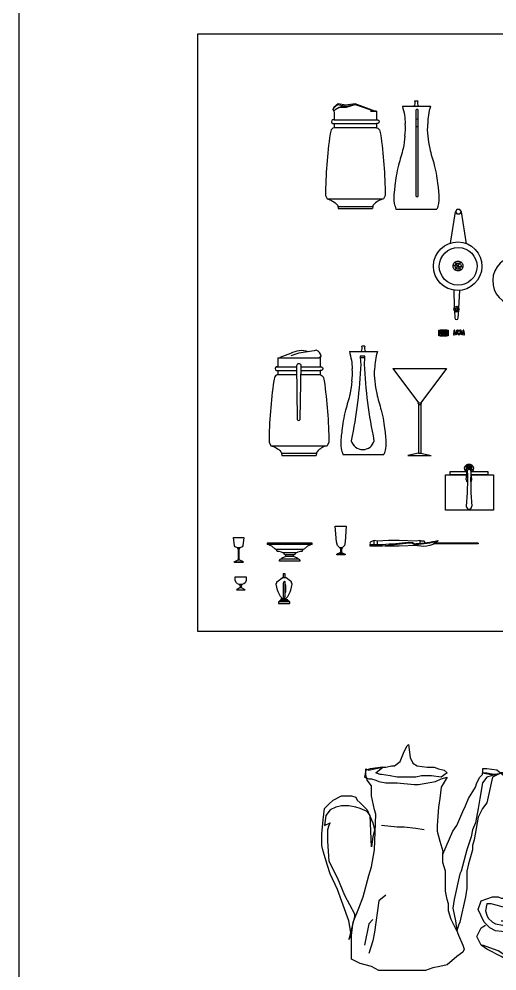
# Model space of a CAD drawing. Extents: x -42728 to 99010, y -18674 to 47645.
# Drawn here: x 73265 to 74331, y 33720 to 35846 of the extents above; entities that cross this region are included whole.
import ezdxf

# ---------------------------------------------------------------- set-up
doc = ezdxf.new("R2010")
doc.units = 0
doc.header["$LTSCALE"] = 100
doc.header["$MEASUREMENT"] = 0
doc.layers.get('0').update_dxf_attribs({"linetype": 'CONTINUOUS'})
doc.layers.add('PUB_TEXT', color=7, linetype='CONTINUOUS')
doc.layers.add('家具', color=223, linetype='CONTINUOUS')

# ---------------------------------------------------------------- blocks, each defined once
blk = doc.blocks.new('PCJ00005')
at = {"color": 0}
for p, q in [((44.2, -123.8), (65.8, -128)), ((61.1, -135), (48.8, -116.8)), ((48.9, -135), (61, -116.7))]:
    blk.add_line(p, q, dxfattribs=at)
blk.add_lwpolyline([(62.7, -4.8), (59.3, 0), (52.5, 0), (49.1, -4.8), (52.5, -9.1), (59.3, -9.1)], close=True, dxfattribs=at)
for points in [[(38.1, -74.6), (49.1, -4.8)], [(73.9, -76.4), (62.7, -4.8)], [(45.4, -179.4), (46.7, -218.2)], [(56.6, -220.8), (59.2, -179.6)], [(47.2, -225.8), (45.4, -222.2), (47, -217.6), (52.2, -215.8), (55.8, -219.2), (57.4, -222.2)], [(49, -221.2), (47, -217.6)], [(47.2, -225.8), (50.6, -228.4), (55.8, -226.6), (57.4, -222.2), (54.2, -219.4), (49, -221.2), (47.2, -225.8)], [(47.2, -225.8), (53.4, -225.8), (49, -221.2)], [(55.8, -226.6), (53.4, -225.8), (50.6, -228.4)], [(54.2, -219.4), (52.2, -215.8)], [(54.2, -219.4), (53.4, -225.8), (57.4, -222.2)]]:
    blk.add_lwpolyline(points, dxfattribs=at)
blk.add_lwpolyline([(47, -225.4), (47.6, -241.8, 0.974688), (55.4, -241.8), (56.4, -224.8)], format="xyb", dxfattribs=at)
for centre, major_axis in [((54.2, -126.4), (-53, 11.2)), ((55.3, -126.6), (-0.6, -42.1)), ((55, -125.9), (-2.1, -10.8)), ((55.1, -125.9), (-6.7, 1.3))]:
    blk.add_ellipse(centre, major_axis=major_axis, ratio=1, dxfattribs=at)
blk = doc.blocks.new('PCJ00003')
at = {"color": 0}
blk.add_line((52.8, 0, 0), (56.8, 0, 0), dxfattribs=at)
at = {"color": 0, "elevation": 0}
for points in [[(51, -179.2, 0.028425), (49.6, -218.8, 0.97403), (65, -218.6, 0.042657), (63, -178.8, 14.740625)], [(52.8, -178.7, 0.030505), (49.6, -218.8, -0.980507)], [(61.1, -178.4, -0.015114), (65, -218.6, 0.980507)]]:
    blk.add_lwpolyline(points, format="xyb", dxfattribs=at)
blk.add_lwpolyline([(51, -179.2), (57, -177.6), (63, -178.8)], dxfattribs=at)
at = {"color": 0}
for radius in [22.8, 8.51, 2.97]:
    blk.add_circle((55.6, -124.3, 0), radius, dxfattribs=at)
for centre, radius, start, end in [((54.8, -16.2, 0), 7.44, 207.5502, 332.4498), ((54.8, -35.7, 0), 6.43, 185.8723, 354.1277), ((54.8, -29.5, 0), 6.51, 197.9847, 342.0153), ((54.8, -51.7, 0), 11.7, 219.6578, 320.3422), ((55.6, -124.3, 0), 55.6, 277.7318, 265.2063), ((57.2, -206.2, 0), 7.45, 200.8016, 340.8353), ((57.1, -163.5, 0), 29.3, 258.3833, 281.0924)]:
    blk.add_arc(centre, radius, start, end, dxfattribs=at)
for points, knots in [([(52.8, 0, 0), (52.4, -2.1, 0), (51.1, -8.7, 0), (47.9, -16, 0), (48.3, -22.4, 0), (48.5, -28, 0), (48.9, -34.5, 0), (47.3, -42.5, 0), (47, -53.8, 0), (45.2, -63.1, 0), (43.9, -70, 0)], [0, 0, 0, 0, 6.551336, 20.133677, 22.935462, 25.737248, 36.937248, 42.396185, 50.019833, 70.814474, 70.814474, 70.814474, 70.814474]), ([(56.8, 0, 0), (57.2, -2.1, 0), (58.5, -8.7, 0), (61.7, -16, 0), (61.3, -22.4, 0), (61.1, -28, 0), (60.7, -34.5, 0), (62.3, -42.5, 0), (62.6, -53.7, 0), (64.4, -62.9, 0), (65.7, -69.6, 0)], [0, 0, 0, 0, 6.551336, 20.133677, 22.935462, 25.737248, 36.937248, 42.396185, 50.019833, 70.475572, 70.475572, 70.475572, 70.475572])]:
    blk.add_open_spline(points, degree=3, knots=knots, dxfattribs=at)
blk = doc.blocks.new('LCJ00016')
at = {"color": 0}
for p, q in [((4.5, 5), (6.8, 6.7)), ((6.5, 5.1), (4.7, 4.4)), ((9.6, 10.6), (15.6, 10.6)), ((15.2, 8.4), (10, 8.4)), ((20.7, 5), (18.4, 6.7)), ((18.7, 5.1), (20.5, 4.4))]:
    blk.add_line(p, q, dxfattribs=at)
for points in [[(25.2, 0.6), (25.2, 3.8), (23.6, 11.2), (22, 11.2), (20.4, 3.8), (19, 3.8), (17.4, 11.2), (15.8, 11.2), (14.2, 3.6), (12.6, 3.4), (11, 3.6), (9.4, 11.2), (7.8, 11.2), (6.2, 3.8), (4.8, 3.8), (3.2, 11.2), (1.6, 11.2), (0, 3.8), (0, 0.6)], [(23.6, 0), (25.2, 0.6), (23.6, 8), (22, 8), (20.4, 0.6), (19, 0.6), (17.4, 8), (15.8, 8), (14.2, 0.4), (12.6, 0.2), (11, 0.4), (9.4, 8), (7.8, 8), (6.2, 0.6), (4.8, 0.6), (3.2, 8), (1.6, 8), (0, 0.6), (1.6, 0)], [(1.6, 8), (1.6, 11.2)], [(3.2, 8), (3.2, 11.2)], [(4.8, 0.6), (4.8, 3.8)], [(6.2, 0.6), (6.2, 3.8)], [(7.8, 8), (7.8, 11.2)], [(9.4, 8), (9.4, 11.2)], [(11, 0.4), (11, 3.6)], [(14.2, 0.4), (14.2, 3.6)], [(15.8, 8), (15.8, 11.2)], [(17.4, 8), (17.4, 11.2)], [(19, 0.6), (19, 3.8)], [(20.4, 0.6), (20.4, 3.8)], [(22, 8), (22, 11.2)], [(23.6, 8), (23.6, 11.2)]]:
    blk.add_lwpolyline(points, dxfattribs=at)
blk = doc.blocks.new('ECJ00019')
at = {"color": 0}
for p, q in [((10, 8), (10, 16.7)), ((16.4, 15.1), (16.4, 8)), ((100.5, 9.5), (100.5, 7.3)), ((111.6, 16.7), (111.6, 10.4)), ((241.8, 11.1), (241.8, 9.5))]:
    blk.add_line(p, q, dxfattribs=at)
blk.add_lwpolyline([(0.5, 8), (4.6, 8), (17.8, 8), (28.6, 8.1, 0.016727), (87.2, 12.8), (95.3, 12.2), (100.5, 9.5), (103.2, 10, 0.053845), (152.1, 16.9), (152.1, 15.5, -0.283002), (100.5, 7.3, -0.041604), (95.3, 10), (87.2, 10.5), (28.6, 4.3), (17.8, 3.9), (4.6, 3.9), (0.5, 4.4)], format="xyb", close=True, dxfattribs=at)
for points in [[(123.4, 11.9), (121.2, 15.1), (114.8, 15.1), (111.6, 16.7), (105.2, 15.1), (65.6, 16.7), (41.8, 16.7), (16.4, 15.1), (10, 16.7, 0.052487), (2, 13.5)], [(100.5, 7.3), (103.2, 8.6, 0.053845), (152.1, 15.5, -0.06382), (152.1, 15.5, -1.193985)]]:
    blk.add_lwpolyline(points, format="xyb", dxfattribs=at)
for points in [[(111.6, 3.9), (105.2, 5.5), (65.6, 3.9), (41.8, 3.9), (33.8, 4.4)], [(124.3, 11.6), (123.4, 11.9)], [(241.8, 9.5), (143.4, 9.5)], [(241.8, 11.1), (146.1, 11.1)]]:
    blk.add_lwpolyline(points, dxfattribs=at)
blk.add_arc((4.4, 10.3), 4, 126.8699, 216.2991, dxfattribs=at)
blk = doc.blocks.new('ECJ00005')
at = {"color": 0}
for p, q in [((42.3, 90.8), (45.6, 90.8)), ((45.6, 90.8), (48.4, 88.4)), ((59.1, 100.2), (46.1, 100.2)), ((47.8, 96), (53.8, 97.6)), ((53.8, 97.6), (49.4, 98.6)), ((51.2, 92.6), (50.3, 90.3)), ((51.2, 92.6), (53.8, 97.6)), ((53.8, 97.6), (54.6, 97.8)), ((56.2, 91.8), (53.8, 97.6)), ((53.8, 97.6), (58, 94.6)), ((56.2, 91.8), (55.3, 89.6)), ((56.6, 90.8), (62.6, 90.8))]:
    blk.add_line(p, q, dxfattribs=at)
for points in [[(46.9, 78.8), (10.2, 78.8), (10.2, 86.6), (47.7, 86.6)], [(47.8, 96), (45.6, 90.8), (48.5, 87.7)], [(45.8, 67.8), (47.8, 88.4)], [(47.8, 96), (49.4, 98.6), (54.6, 97.8), (58, 94.6), (56.2, 91.8), (51.2, 92.6), (47.8, 96)], [(58, 94.6), (56.4, 90.4), (56.1, 88.5)], [(58.8, 67.8), (56.5, 90.7)], [(56.9, 86.6), (94.4, 86.6), (94.4, 78.8), (57.7, 78.8)], [(57.7, 78.6), (106.6, 78.6), (106.6, 0), (0, 0), (0, 78.6), (46.9, 78.6)]]:
    blk.add_lwpolyline(points, dxfattribs=at)
for points in [[(48.4, 88.4, -0.030923), (45.8, 8.8, -21.153296)], [(56.2, 88.4, 0.030923), (58.8, 8.8, 21.153296)]]:
    blk.add_lwpolyline(points, format="xyb", dxfattribs=at)
for centre, radius, start, end in [((52.3, 86.5), 4.31, 26.3589, 153.6411), ((52.3, 68.3), 6.48, 184.2921, 235.9952), ((52.3, 68.3), 6.48, 304.0048, 355.7079), ((52.3, 9), 6.47, 182.0194, 357.9806)]:
    blk.add_arc(centre, radius, start, end, dxfattribs=at)
for centre, major_axis, ratio, start_param, end_param in [((52.3, 93.4), (-10.8, 0), 0.796296, 2.229645, 7.195133), ((52.3, 93.3), (0, -8.68), 0.737046, 0.796979, 4.900312), ((52.3, 93.3), (0, -8.68), 0.737046, 5.107917, 5.486207)]:
    blk.add_ellipse(centre, major_axis=major_axis, ratio=ratio, start_param=start_param, end_param=end_param, dxfattribs=at)
blk = doc.blocks.new('LCJ00015')
at = {"color": 0}
blk.add_lwpolyline([(0, 12.8), (0, 0), (1.6, 1.6), (3.2, 0), (19, 0), (20.6, 1.6), (22.2, 0), (22.2, 12.8), (20.6, 11.2), (19, 12.8), (3.2, 12.8), (1.6, 11.2)], close=True, dxfattribs=at)
for points in [[(1.6, 11.2), (1.6, 7.2), (22.2, 7.2)], [(22.2, 5.6), (1.6, 5.6), (1.6, 1.6)], [(3.2, 7.2), (4, 8), (4.8, 11.2), (3.2, 12.8)], [(3.2, 5.6), (4, 4.8), (4.8, 1.6), (3.2, 0)], [(4, 8), (19.8, 8)], [(4, 4.8), (19.8, 4.8)], [(4.8, 11.2), (17.4, 11.2)], [(4.8, 1.6), (17.4, 1.6)], [(22.2, 7.2), (19.8, 8), (17.4, 11.2), (19, 12.8)], [(22.2, 5.6), (19.8, 4.8), (17.4, 1.6), (19, 0)], [(20.6, 11.2), (20.6, 7.7)], [(20.6, 5.1), (20.6, 1.6)]]:
    blk.add_lwpolyline(points, dxfattribs=at)
blk = doc.blocks.new('LCJ00014')
at = {"color": 0}
for p, q in [((21.9, 217.4), (113.3, 217.4)), ((116.3, 217.4), (118.7, 221.6)), ((18.7, 197.8), (63.9, 197.8)), ((73.6, 197.8), (119.5, 197.8)), ((21.7, 189.4), (64, 189.4)), ((21.7, 180.2), (64.1, 180.2)), ((73.4, 180.2), (116.5, 180.2)), ((73.5, 189.4), (116.5, 189.4)), ((6.1, 21.4), (132.1, 21.4)), ((30.3, 4.6), (107.9, 4.6)), ((30.5, 0), (107.7, 0))]:
    blk.add_line(p, q, dxfattribs=at)
for points in [[(90.5, 231.4, 0.212128), (49.9, 227.2), (26.7, 218.2)], [(113.3, 217.4), (118.7, 221.6, 0.272308), (107.7, 234.6, -0.00864), (69.1, 227.8), (51.1, 222.4)], [(21.9, 217.4), (21.7, 197.8), (18.7, 197.8, 0.714286), (18.7, 189.4), (21.7, 189.4), (21.7, 180.2, 0.261332), (14.3, 173, 0.03627), (12.9, 166.6, 0.03294), (2.3, 29.2), (6.1, 21.4, -0.164416), (28.7, 8, -0.135744), (30.3, 4.6), (30.5, 0)], [(116.3, 217.4), (116.5, 197.8), (119.5, 197.8, -0.714286), (119.5, 189.4), (116.5, 189.4), (116.5, 180.2, -0.261332), (123.9, 173, -0.03627), (125.3, 166.6, -0.03294), (135.9, 29.2), (132.1, 21.4, 0.164416), (109.5, 8, 0.135744), (107.9, 4.6), (107.7, 0)]]:
    blk.add_lwpolyline(points, format="xyb", dxfattribs=at)
blk.add_lwpolyline([(73.7, 201, 0.892224), (63.9, 199.6), (65.3, 82.2, 1.18046), (72.1, 81.8)], format="xyb", close=True, dxfattribs=at)
blk = doc.blocks.new('LCJ00013')
at = {"color": 0}
for p, q in [((53.7, 241.6), (47.1, 241.6)), ((19.1, 230), (81.5, 230)), ((43.3, 216), (53.7, 216)), ((4.5, 0), (96.1, 0))]:
    blk.add_line(p, q, dxfattribs=at)
for points in [[(53.9, 219.6), (43.1, 219.6, 0.009318), (44.5, 201.6, -0.0386), (23.1, 30.4, 0.76111), (74.7, 30.4, -0.040138), (52.7, 201.6, 0.022268), (53.9, 219.6, -2.666575)], [(24.5, 163.2, 0.075313), (25.2, 190.9, 0.075313)]]:
    blk.add_lwpolyline(points, format="xyb", dxfattribs=at)
for centre, radius, start, end in [((35.9, 237.3), 12, 322.3485, 21.0891), ((63.4, 237.1), 10.7, 154.9704, 221.3633), ((167, 179.4), 92.4, 172.8702, 190.0981)]:
    blk.add_arc(centre, radius, start, end, dxfattribs=at)
for points, knots in [([(19.1, 230), (20.7, 223.4), (24, 210.5), (25, 197.3), (25.2, 190.9)], [0, 0, 0, 0, 20.478281, 39.688618, 39.688618, 39.688618, 39.688618]), ([(81.5, 230), (79.8, 223.4), (76.6, 210.5), (75.6, 197.3), (75.4, 190.9)], [0, 0, 0, 0, 20.478281, 39.688618, 39.688618, 39.688618, 39.688618]), ([(24.5, 163.2), (23.7, 153.9), (20.7, 132), (11.1, 103.2), (5.1, 75.6), (2.5, 55.4), (0.2, 35), (-1, 16.7), (3.1, 4.3), (4.5, 0)], [67.363069, 67.363069, 67.363069, 67.363069, 95.251418, 133.578953, 158.135826, 179.943164, 194.431781, 220.132559, 233.525467, 233.525467, 233.525467, 233.525467]), ([(76.1, 163.2), (76.8, 153.9), (79.8, 132), (89.4, 103.2), (95.5, 75.6), (98, 55.4), (100.4, 35), (101.5, 16.7), (97.5, 4.3), (96.1, 0)], [67.363069, 67.363069, 67.363069, 67.363069, 95.251418, 133.578953, 158.135826, 179.943164, 194.431781, 220.132559, 233.525467, 233.525467, 233.525467, 233.525467])]:
    blk.add_open_spline(points, degree=3, knots=knots, dxfattribs=at)
blk = doc.blocks.new('ECJ00002')
at = {"color": 0}
for p, q in [((0, 194.2), (120, 194.2)), ((57.2, 117), (62.8, 117)), ((57.6, 113.4), (62.4, 113.4)), ((34, 0), (86, 0)), ((57.6, 5), (62.4, 5))]:
    blk.add_line(p, q, dxfattribs=at)
for points in [[(0, 194.2), (57.2, 117), (56.6, 117), (56.2, 116.6, 0.105677), (57.4, 114.6), (57.6, 113.4), (57.6, 5), (34, 0)], [(120, 194.2), (62.8, 117), (63.4, 117), (63.8, 116.6, -0.105677), (62.6, 114.6), (62.4, 113.4), (62.4, 5), (86, 0)]]:
    blk.add_lwpolyline(points, format="xyb", dxfattribs=at)
blk = doc.blocks.new('RCJ00014')
at = {"color": 0}
for p, q in [((21.3, 217.2), (19.5, 220.8)), ((21.7, 197.8), (116.5, 197.8)), ((21.7, 189.4), (116.5, 189.4)), ((116.5, 180.2), (21.7, 180.2)), ((6.1, 21.4), (132.1, 21.4)), ((30.3, 4.6), (107.9, 4.6)), ((30.5, 0), (107.7, 0))]:
    blk.add_line(p, q, dxfattribs=at)
for points in [[(21.7, 214.6), (21.7, 197.8), (18.7, 197.8, 0.714286), (18.7, 189.4), (21.7, 189.4), (21.7, 180.2, 0.261332), (14.3, 173, 0.03627), (12.9, 166.6, 0.03294), (2.3, 29.2), (6.1, 21.4, -0.164416), (28.7, 8, -0.135744), (30.3, 4.6), (30.5, 0)], [(116.3, 217.4), (116.5, 197.8), (119.5, 197.8, -0.714286), (119.5, 189.4), (116.5, 189.4), (116.5, 180.2, -0.261332), (123.9, 173, -0.03627), (125.3, 166.6, -0.03294), (135.9, 29.2), (132.1, 21.4, 0.164416), (109.5, 8, 0.135744), (107.9, 4.6), (107.7, 0)]]:
    blk.add_lwpolyline(points, format="xyb", dxfattribs=at)
for points in [[(47.7, 230.6), (30.5, 233.8), (21.1, 225.6), (19.5, 220.8), (21.1, 225.6), (29.5, 232), (48.7, 228.5)], [(43.9, 229.4), (32.9, 225.8), (24.1, 220.6), (21.3, 217.2)], [(21.3, 217.2), (21.7, 214.6)], [(32.9, 225.8), (69.1, 232), (112.7, 217.4)], [(32.9, 225.8), (49.1, 226.4), (69.1, 232)], [(112.7, 217.4), (69.1, 233.8), (47.7, 230.6)], [(116.3, 217.4), (102.9, 217.2), (116.3, 216.6)]]:
    blk.add_lwpolyline(points, dxfattribs=at)
blk = doc.blocks.new('RCJ00013')
at = {"color": 0}
for p, q in [((53.7, 241.6), (47.1, 241.6)), ((19.1, 230), (81.5, 230)), ((4.5, 0), (96.1, 0))]:
    blk.add_line(p, q, dxfattribs=at)
blk.add_lwpolyline([(54.5, 221.4, 0.446489), (49.1, 221.4), (49.1, 29.4, 0.574321), (54.5, 29.4)], format="xyb", close=True, dxfattribs=at)
blk.add_lwpolyline([(24.5, 163.2, 0.075313), (25.2, 190.9, 0.075313)], format="xyb", dxfattribs=at)
for centre, radius, start, end in [((35.9, 237.3), 12, 322.3485, 21.0891), ((63.4, 237.1), 10.7, 154.9704, 221.3633), ((51.8, 194.7), 6.34, 64.8149, 115.1851), ((51.8, 164.8), 19, 81.823, 98.177), ((167, 179.4), 92.4, 172.8702, 190.0981)]:
    blk.add_arc(centre, radius, start, end, dxfattribs=at)
for points, knots in [([(19.1, 230), (20.7, 223.4), (24, 210.5), (25, 197.3), (25.2, 190.9)], [0, 0, 0, 0, 20.478281, 39.688618, 39.688618, 39.688618, 39.688618]), ([(81.5, 230), (79.8, 223.4), (76.6, 210.5), (75.6, 197.3), (75.4, 190.9)], [0, 0, 0, 0, 20.478281, 39.688618, 39.688618, 39.688618, 39.688618]), ([(24.5, 163.2), (23.7, 153.9), (20.7, 132), (11.1, 103.2), (5.1, 75.6), (2.5, 55.4), (0.2, 35), (-1, 16.7), (3.1, 4.3), (4.5, 0)], [67.363069, 67.363069, 67.363069, 67.363069, 95.251418, 133.578953, 158.135826, 179.943164, 194.431781, 220.132559, 233.525467, 233.525467, 233.525467, 233.525467]), ([(76.1, 163.2), (76.8, 153.9), (79.8, 132), (89.4, 103.2), (95.5, 75.6), (98, 55.4), (100.4, 35), (101.5, 16.7), (97.5, 4.3), (96.1, 0)], [67.363069, 67.363069, 67.363069, 67.363069, 95.251418, 133.578953, 158.135826, 179.943164, 194.431781, 220.132559, 233.525467, 233.525467, 233.525467, 233.525467])]:
    blk.add_open_spline(points, degree=3, knots=knots, dxfattribs=at)
blk = doc.blocks.new('A$C4C541318')
at = {"layer": 'PUB_TEXT', "color": 3}
blk.add_lwpolyline([(0, 3232), (2051, 3232), (2051, 1897.1), (0, 1897.1)], close=True, dxfattribs=at)
for name, p in [('RCJ00014', (282.7, 2841.7)), ('RCJ00013', (437.9, 2840.1)), ('PCJ00005', (526.1, 2839.1)), ('PCJ00003', (658.4, 2804.2)), ('LCJ00015', (537.7, 2557.3)), ('LCJ00016', (570.6, 2559)), ('LCJ00013', (319.5, 2292.6)), ('LCJ00014', (156.9, 2290.4)), ('ECJ00002', (435.3, 2290.4)), ('ECJ00005', (553.3, 2168)), ('ECJ00019', (384.1, 2083.5))]:
    blk.add_blockref(name, p, dxfattribs=at)
blk = doc.blocks.new('A$C0F706F19')
at = {"layer": '家具', "color": 3}
for p, q in [((499.4, 1333.7), (526.6, 1397.2)), ((526.6, 1397.2), (544.8, 1433.4)), ((544.8, 1433.4), (553.9, 1442.5)), ((553.9, 1442.5), (563, 1360.9)), ((563, 1360.9), (581.1, 1324.6)), ((281.5, 1279.2), (272.4, 1233.9)), ((308.7, 1288.3), (281.5, 1279.2)), ((281.5, 1288.3), (299.6, 1279.2)), ((281.5, 1279.2), (281.5, 1288.3)), ((281.5, 1252), (281.5, 1279.2)), ((299.6, 1279.2), (336, 1288.3)), ((390.4, 1297.4), (308.7, 1288.3)), ((336, 1288.3), (390.4, 1297.4)), ((345, 1261.1), (390.4, 1297.4)), ((390.4, 1297.4), (408.6, 1297.4)), ((408.6, 1297.4), (444.9, 1306.4)), ((444.9, 1306.4), (463.1, 1306.4)), ((463.1, 1306.4), (499.4, 1333.7)), ((581.1, 1324.6), (608.3, 1306.4)), ((608.3, 1306.4), (671.9, 1297.4)), ((671.9, 1297.4), (717.3, 1297.4)), ((717.3, 1297.4), (744.5, 1288.3)), ((744.5, 1288.3), (780.9, 1279.2)), ((780.9, 1279.2), (799, 1261.1)), ((1026, 1288.3), (1026, 1261.1)), ((1026, 1288.3), (1026, 1288.3)), ((1053.3, 1288.3), (1026, 1288.3)), ((1116.8, 1279.2), (1053.3, 1288.3)), ((1162.2, 1242.9), (1116.8, 1279.2)), ((272.4, 1233.9), (299.6, 1224.8)), ((290.6, 1215.7), (281.5, 1252)), ((317.8, 1179.4), (290.6, 1215.7)), ((299.6, 1224.8), (317.8, 1224.8)), ((317.8, 1224.8), (345, 1215.7)), ((372.3, 1252), (345, 1261.1)), ((345, 1215.7), (363.2, 1206.6)), ((381.4, 1252), (372.3, 1252)), ((435.8, 1242.9), (381.4, 1252)), ((481.2, 1233.9), (435.8, 1242.9)), ((599.3, 1233.9), (481.2, 1233.9)), ((635.6, 1242.9), (599.3, 1233.9)), ((699.1, 1242.9), (635.6, 1242.9)), ((762.7, 1233.9), (699.1, 1242.9)), ((726.4, 1206.6), (762.7, 1224.8)), ((799, 1261.1), (762.7, 1233.9)), ((799, 1233.9), (762.7, 1170.3)), ((762.7, 1224.8), (799, 1233.9)), ((989.7, 1197.6), (1007.9, 1233.9)), ((1007.9, 1233.9), (1026, 1252)), ((1026, 1261.1), (1053.3, 1261.1)), ((1026, 1252), (1026, 1261.1)), ((1026, 1261.1), (1080.5, 1252)), ((1053.3, 1233.9), (1026, 1197.6)), ((1053.3, 1261.1), (1107.7, 1252)), ((1107.7, 1252), (1053.3, 1233.9)), ((1089.6, 1233.9), (1053.3, 1070.6)), ((1080.5, 1252), (1171.3, 1261.1)), ((1144.1, 1261.1), (1089.6, 1233.9)), ((1171.3, 1261.1), (1144.1, 1261.1)), ((317.8, 1115.9), (317.8, 1179.4)), ((363.2, 1206.6), (408.6, 1197.6)), ((408.6, 1197.6), (463.1, 1197.6)), ((463.1, 1197.6), (481.2, 1197.6)), ((481.2, 1197.6), (590.2, 1188.5)), ((590.2, 1188.5), (617.4, 1188.5)), ((617.4, 1188.5), (726.4, 1206.6)), ((762.7, 1170.3), (753.6, 1097.8)), ((935.2, 1097.8), (980.6, 1170.3)), ((980.6, 1170.3), (989.7, 1197.6)), ((1026, 1197.6), (1007.9, 1097.8)), ((72.6, 1088.7), (127.1, 1115.9)), ((127.1, 1115.9), (190.7, 1115.9)), ((190.7, 1115.9), (217.9, 1106.8)), ((217.9, 1106.8), (227, 1088.7)), ((336, 1025.2), (317.8, 1115.9)), ((753.6, 1097.8), (744.5, 1043.3)), ((917.1, 1052.4), (935.2, 1097.8)), ((1007.9, 1097.8), (998.8, 1034.3)), ((9.1, 961.7), (18.2, 1034.3)), ((18.2, 1034.3), (45.4, 1061.5)), ((45.4, 1061.5), (72.6, 1088.7)), ((90.8, 1043.3), (54.5, 1025.2)), ((127.1, 1052.4), (90.8, 1043.3)), ((172.5, 1052.4), (127.1, 1052.4)), ((217.9, 1043.3), (172.5, 1052.4)), ((245.2, 1034.3), (217.9, 1043.3)), ((227, 1088.7), (245.2, 1070.6)), ((245.2, 1070.6), (263.3, 1052.4)), ((290.6, 1016.1), (245.2, 1034.3)), ((263.3, 1052.4), (290.6, 1025.2)), ((744.5, 1043.3), (735.5, 925.4)), ((898.9, 1016.1), (917.1, 1052.4)), ((998.8, 1034.3), (980.6, 943.5)), ((1026, 1034.3), (998.8, 979.8)), ((1053.3, 1070.6), (1026, 1034.3)), ((27.2, 988.9), (18.2, 925.4)), ((54.5, 1025.2), (27.2, 988.9)), ((290.6, 1025.2), (317.8, 961.7)), ((308.7, 988.9), (290.6, 1016.1)), ((317.8, 789.3), (308.7, 988.9)), ((345, 998), (336, 1025.2)), ((336, 771.2), (345, 998)), ((880.7, 970.8), (898.9, 1016.1)), ((998.8, 979.8), (971.5, 834.7)), ((0, 871), (9.1, 961.7)), ((18.2, 925.4), (54.5, 943.5)), ((45.4, 925.4), (36.3, 898.2)), ((54.5, 943.5), (45.4, 925.4)), ((317.8, 961.7), (326.9, 943.5)), ((326.9, 943.5), (336, 898.2)), ((481.2, 916.3), (381.4, 925.4)), ((526.6, 916.3), (481.2, 916.3)), ((599.3, 907.2), (526.6, 916.3)), ((735.5, 925.4), (735.5, 889.1)), ((835.3, 889.1), (862.6, 925.4)), ((862.6, 925.4), (880.7, 970.8)), ((980.6, 943.5), (962.5, 898.2)), ((0, 798.4), (0, 871)), ((36.3, 898.2), (36.3, 825.6)), ((326.9, 852.8), (317.8, 789.3)), ((336, 898.2), (326.9, 852.8)), ((653.7, 898.2), (599.3, 907.2)), ((735.5, 889.1), (753.6, 825.6)), ((771.8, 743.9), (835.3, 889.1)), ((953.4, 852.8), (926.1, 771.2)), ((962.5, 898.2), (953.4, 852.8)), ((9.1, 762.1), (0, 798.4)), ((36.3, 825.6), (45.4, 698.6)), ((753.6, 825.6), (771.8, 762.1)), ((971.5, 834.7), (962.5, 798.4)), ((962.5, 798.4), (962.5, 771.2)), ((36.3, 671.4), (9.1, 762.1)), ((317.8, 662.3), (336, 771.2)), ((771.8, 762.1), (771.8, 743.9)), ((771.8, 689.5), (771.8, 753)), ((926.1, 771.2), (889.8, 635.1)), ((962.5, 771.2), (935.2, 680.4)), ((54.5, 616.9), (36.3, 671.4)), ((45.4, 698.6), (99.9, 589.7)), ((789.9, 635.1), (771.8, 689.5)), ((935.2, 680.4), (926.1, 635.1)), ((99.9, 517.1), (54.5, 616.9)), ((263.3, 471.8), (299.6, 607.9)), ((299.6, 607.9), (317.8, 662.3)), ((789.9, 508.1), (789.9, 635.1)), ((880.7, 616.9), (844.4, 453.6)), ((889.8, 635.1), (880.7, 616.9)), ((926.1, 635.1), (926.1, 526.2)), ((99.9, 589.7), (145.3, 480.8)), ((1180.4, 526.2), (1207.6, 571.6)), ((1207.6, 571.6), (1234.9, 571.6)), ((1234.9, 571.6), (1334.7, 589.7)), ((1334.7, 589.7), (1380.1, 589.7)), ((1380.1, 589.7), (1470.9, 598.8)), ((1470.9, 598.8), (1561.7, 598.8)), ((1561.7, 598.8), (1670.7, 598.8)), ((1670.7, 598.8), (1816, 553.4)), ((1816, 553.4), (1861.4, 517.1)), ((136.2, 417.3), (99.9, 517.1)), ((799, 453.6), (789.9, 508.1)), ((926.1, 526.2), (917.1, 471.8)), ((1180.4, 471.8), (1180.4, 526.2)), ((1861.4, 517.1), (1852.3, 462.7)), ((145.3, 480.8), (208.8, 362.9)), ((236.1, 399.2), (263.3, 471.8)), ((363.2, 444.6), (336, 245)), ((408.6, 480.8), (363.2, 444.6)), ((808.1, 426.4), (799, 453.6)), ((808.1, 381), (808.1, 426.4)), ((844.4, 453.6), (835.3, 399.2)), ((917.1, 471.8), (880.7, 308.5)), ((998.8, 390.1), (1016.9, 444.6)), ((1016.9, 444.6), (1089.6, 471.8)), ((1053.3, 426.4), (1044.2, 381)), ((1080.5, 426.4), (1053.3, 426.4)), ((1144.1, 408.3), (1080.5, 426.4)), ((1089.6, 471.8), (1125.9, 471.8)), ((1125.9, 471.8), (1144.1, 462.7)), ((1144.1, 462.7), (1162.2, 462.7)), ((1162.2, 462.7), (1180.4, 444.6)), ((1198.5, 453.6), (1180.4, 471.8)), ((1180.4, 444.6), (1216.7, 390.1)), ((1243.9, 435.5), (1198.5, 453.6)), ((1198.5, 453.6), (1262.1, 444.6)), ((1262.1, 444.6), (1307.5, 426.4)), ((1307.5, 426.4), (1398.3, 417.3)), ((1498.2, 417.3), (1589, 426.4)), ((1589, 426.4), (1661.6, 435.5)), ((1661.6, 435.5), (1797.8, 462.7)), ((1852.3, 462.7), (1770.6, 335.7)), ((1797.8, 462.7), (1816, 462.7)), ((1816, 462.7), (1834.1, 471.8)), ((1834.1, 471.8), (1834.1, 480.8)), ((172.5, 317.5), (136.2, 417.3)), ((199.8, 308.5), (236.1, 399.2)), ((826.3, 326.6), (808.1, 381)), ((835.3, 399.2), (853.5, 317.5)), ((1035.1, 308.5), (998.8, 390.1)), ((1044.2, 381), (1053.3, 353.8)), ((1207.6, 390.1), (1144.1, 408.3)), ((1216.7, 390.1), (1243.9, 344.8)), ((1307.5, 381), (1343.8, 299.4)), ((1343.8, 381), (1371.1, 335.7)), ((1398.3, 417.3), (1434.6, 417.3)), ((1434.6, 417.3), (1498.2, 417.3)), ((208.8, 344.8), (172.5, 199.6)), ((190.7, 217.7), (172.5, 317.5)), ((190.7, 226.8), (199.8, 308.5)), ((208.8, 362.9), (208.8, 344.8)), ((326.9, 326.6), (299.6, 299.4)), ((862.6, 254), (826.3, 326.6)), ((853.5, 317.5), (862.6, 254)), ((880.7, 308.5), (871.7, 290.3)), ((1071.4, 272.2), (1035.1, 308.5)), ((1053.3, 353.8), (1062.3, 335.7)), ((1062.3, 335.7), (1089.6, 308.5)), ((1089.6, 308.5), (1107.7, 299.4)), ((1144.1, 317.5), (1180.4, 317.5)), ((1180.4, 317.5), (1262.1, 344.8)), ((1243.9, 344.8), (1262.1, 326.6)), ((1262.1, 326.6), (1316.6, 299.4)), ((1371.1, 335.7), (1416.5, 290.3)), ((1752.4, 317.5), (1697.9, 281.2)), ((1770.6, 335.7), (1752.4, 317.5)), ((1779.6, 335.7), (1843.2, 335.7)), ((1843.2, 335.7), (1979.4, 290.3)), ((299.6, 299.4), (272.4, 163.3)), ((336, 245), (326.9, 190.5)), ((871.7, 290.3), (862.6, 254)), ((862.6, 254), (871.7, 226.8)), ((989.7, 217.7), (1016.9, 272.2)), ((1016.9, 272.2), (1044.2, 290.3)), ((1107.7, 254), (1071.4, 272.2)), ((1107.7, 299.4), (1153.1, 290.3)), ((1189.5, 245), (1107.7, 254)), ((1153.1, 290.3), (1189.5, 272.2)), ((1189.5, 272.2), (1325.7, 245)), ((1262.1, 226.8), (1189.5, 245)), ((1316.6, 299.4), (1380.1, 208.7)), ((1325.7, 245), (1352.9, 245)), ((1343.8, 299.4), (1371.1, 281.2)), ((1352.9, 245), (1380.1, 199.6)), ((1416.5, 290.3), (1470.9, 254)), ((1670.7, 245), (1652.5, 208.7)), ((1679.8, 263.1), (1670.7, 245)), ((1697.9, 281.2), (1679.8, 263.1)), ((1979.4, 290.3), (2006.6, 281.2)), ((2006.6, 281.2), (2015.7, 254)), ((2015.7, 254), (2024.8, 217.7)), ((172.5, 199.6), (190.7, 226.8)), ((190.7, 72.6), (190.7, 217.7)), ((326.9, 190.5), (299.6, 108.9)), ((871.7, 226.8), (898.9, 163.3)), ((1016.9, 163.3), (989.7, 217.7)), ((1334.7, 208.7), (1262.1, 226.8)), ((1380.1, 199.6), (1334.7, 208.7)), ((1389.2, 190.5), (1362, 145.2)), ((1380.1, 208.7), (1461.9, 172.4)), ((1380.1, 163.3), (1389.2, 190.5)), ((1552.7, 172.4), (1616.2, 190.5)), ((1616.2, 190.5), (1670.7, 208.7)), ((1670.7, 208.7), (1688.9, 163.3)), ((1697.9, 235.9), (1752.4, 226.8)), ((1752.4, 226.8), (1779.6, 208.7)), ((1779.6, 208.7), (1788.7, 190.5)), ((2024.8, 217.7), (1997.6, 163.3)), ((898.9, 163.3), (908, 136.1)), ((908, 136.1), (898.9, 117.9)), ((1053.3, 136.1), (1016.9, 163.3)), ((1125.9, 127), (1026, 163.3)), ((1144.1, 90.7), (1053.3, 136.1)), ((1180.4, 90.7), (1125.9, 127)), ((1352.9, 127), (1380.1, 163.3)), ((1407.4, 117.9), (1352.9, 127)), ((1362, 145.2), (1434.6, 136.1)), ((1434.6, 136.1), (1461.9, 145.2)), ((1461.9, 172.4), (1516.3, 172.4)), ((1461.9, 145.2), (1570.8, 145.2)), ((1516.3, 172.4), (1552.7, 172.4)), ((1570.8, 145.2), (1598.1, 145.2)), ((1652.5, 127), (1589, 117.9)), ((1598.1, 145.2), (1661.6, 145.2)), ((1688.9, 163.3), (1652.5, 127)), ((1661.6, 145.2), (1679.8, 172.4)), ((1897.7, 145.2), (1797.8, 117.9)), ((1934, 136.1), (1861.4, 108.9)), ((1961.2, 163.3), (1897.7, 145.2)), ((1997.6, 163.3), (1934, 136.1)), ((245.2, 45.4), (190.7, 72.6)), ((862.6, 90.7), (799, 36.3)), ((898.9, 117.9), (862.6, 90.7)), ((1171.3, 72.6), (1144.1, 90.7)), ((1207.6, 72.6), (1171.3, 72.6)), ((1234.9, 72.6), (1180.4, 90.7)), ((1225.8, 54.4), (1198.5, 81.7)), ((1280.3, 72.6), (1207.6, 72.6)), ((1271.2, 72.6), (1234.9, 72.6)), ((1389.2, 72.6), (1271.2, 72.6)), ((1407.4, 72.6), (1280.3, 72.6)), ((1561.7, 81.7), (1389.2, 72.6)), ((1443.7, 108.9), (1407.4, 117.9)), ((1561.7, 72.6), (1407.4, 72.6)), ((1525.4, 108.9), (1443.7, 108.9)), ((1589, 117.9), (1525.4, 108.9)), ((1634.4, 81.7), (1561.7, 81.7)), ((1616.2, 72.6), (1561.7, 72.6)), ((1761.5, 72.6), (1616.2, 72.6)), ((1679.8, 90.7), (1634.4, 81.7)), ((1797.8, 117.9), (1679.8, 90.7)), ((1806.9, 81.7), (1761.5, 72.6)), ((1861.4, 108.9), (1806.9, 81.7)), ((317.8, 27.2), (245.2, 45.4)), ((363.2, 0), (317.8, 27.2)), ((708.2, 18.1), (662.8, 0)), ((753.6, 27.2), (708.2, 18.1)), ((799, 36.3), (753.6, 27.2)), ((1262.1, 36.3), (1225.8, 54.4)), ((1289.3, 27.2), (1262.1, 36.3)), ((1316.6, 27.2), (1289.3, 27.2)), ((1389.2, 18.1), (1316.6, 27.2)), ((1461.9, 9.1), (1389.2, 18.1)), ((1516.3, 9.1), (1461.9, 9.1)), ((1552.7, 9.1), (1516.3, 9.1)), ((1634.4, 18.1), (1552.7, 9.1)), ((1661.6, 36.3), (1634.4, 18.1)), ((1707, 45.4), (1661.6, 36.3)), ((1788.7, 54.4), (1707, 45.4)), ((490.3, 0), (363.2, 0)), ((535.7, 0), (490.3, 0)), ((662.8, 0), (535.7, 0))]:
    blk.add_line(p, q, dxfattribs=at)
blk = doc.blocks.new('A$C2F2228C3')
at = {"layer": '家具', "color": 3, "linetype": 'Continuous'}
for p, q in [((174.7, 132.7), (193.7, 132.7)), ((176.7, 105.7), (174.7, 132.7)), ((193.7, 132.7), (191.7, 105.7)), ((2, 99.2), (0, 113.2)), ((0, 113.2), (18, 113.2)), ((3, 97.2), (2, 99.2)), ((16, 99.2), (15, 97.2)), ((18, 113.2), (16, 99.2)), ((58, 103.6), (58, 101.6)), ((135, 103.6), (58, 103.6)), ((58, 101.6), (135, 101.6)), ((63, 99.6), (58, 101.6)), ((66, 98.6), (63, 99.6)), ((71, 93.6), (66, 98.6)), ((127, 98.6), (122, 93.6)), ((130, 99.6), (127, 98.6)), ((135, 101.6), (130, 99.6)), ((135, 101.6), (135, 103.6)), ((178.7, 99.7), (176.7, 105.7)), ((182.7, 95.7), (178.7, 99.7)), ((190.7, 99.7), (186.7, 95.7)), ((191.7, 105.7), (190.7, 99.7)), ((7, 95.2), (3, 97.2)), ((11, 95.2), (7, 95.2)), ((8, 93.2), (7, 95.2)), ((8, 93.2), (8, 75.2)), ((10, 93.2), (8, 93.2)), ((9, 93.2), (9, 75.2)), ((11, 95.2), (10, 93.2)), ((10, 75.2), (10, 93.2)), ((15, 97.2), (11, 95.2)), ((73, 92.6), (71, 93.6)), ((73, 92.6), (75, 89.6)), ((120, 92.6), (73, 92.6)), ((75, 89.6), (78, 89.6)), ((78, 89.6), (82, 88.6)), ((82, 88.6), (84, 87.6)), ((84, 87.6), (109, 87.6)), ((87, 86.6), (88, 87.6)), ((87, 84.6), (87, 86.6)), ((89, 83.6), (87, 84.6)), ((104, 83.6), (89, 83.6)), ((90, 80.6), (90, 83.6)), ((103, 80.6), (103, 83.6)), ((106, 84.6), (104, 83.6)), ((105, 87.6), (106, 86.6)), ((106, 86.6), (106, 84.6)), ((109, 87.6), (111, 88.6)), ((111, 88.6), (115, 89.6)), ((115, 89.6), (118, 89.6)), ((118, 89.6), (120, 92.6)), ((122, 93.6), (120, 92.6)), ((182.7, 86.7), (177.7, 84.7)), ((177.7, 84.7), (191.7, 84.7)), ((177.7, 83.7), (177.7, 84.7)), ((191.7, 83.7), (177.7, 83.7)), ((182.7, 95.7), (183.7, 93.7)), ((186.7, 95.7), (182.7, 95.7)), ((183.7, 87.7), (182.7, 86.7)), ((182.7, 86.7), (186.7, 86.7)), ((183.7, 93.7), (183.7, 87.7)), ((183.7, 93.7), (185.7, 93.7)), ((185.7, 87.7), (183.7, 87.7)), ((186.7, 95.7), (185.7, 93.7)), ((185.7, 93.7), (185.7, 87.7)), ((185.7, 87.7), (186.7, 86.7)), ((186.7, 86.7), (191.7, 84.7)), ((191.7, 84.7), (191.7, 83.7)), ((1, 71.2), (7, 74.2)), ((2, 70.2), (1, 71.2)), ((1, 71.2), (17, 71.2)), ((16, 70.2), (2, 70.2)), ((7, 74.2), (8, 75.2)), ((11, 74.2), (7, 74.2)), ((8, 75.2), (10, 75.2)), ((11, 74.2), (10, 75.2)), ((17, 71.2), (11, 74.2)), ((17, 71.2), (16, 70.2)), ((79, 73.6), (80, 75.6)), ((79, 72.6), (79, 73.6)), ((114, 72.6), (79, 72.6)), ((80, 75.6), (81, 76.6)), ((81, 76.6), (112, 76.6)), ((83, 77.6), (82, 76.6)), ((90, 80.6), (83, 77.6)), ((103, 80.6), (90, 80.6)), ((110, 77.6), (103, 80.6)), ((111, 76.6), (110, 77.6)), ((112, 76.6), (113, 75.6)), ((113, 75.6), (114, 73.6)), ((114, 73.6), (114, 72.6)), ((85.6, 51), (85.6, 44)), ((88.6, 51), (85.6, 51)), ((88.6, 44), (88.6, 51)), ((3, 45.6), (22, 45.6)), ((3, 39.6), (3, 45.6)), ((5, 35.6), (3, 39.6)), ((7, 33.6), (5, 35.6)), ((10, 32.6), (7, 33.6)), ((18, 33.6), (14, 32.6)), ((20, 35.6), (18, 33.6)), ((22, 39.6), (20, 35.6)), ((22, 45.6), (22, 39.6)), ((73.6, 34), (74.6, 35)), ((73.6, 33), (73.6, 34)), ((75.6, 23), (73.6, 33)), ((74.6, 37), (76.6, 39)), ((74.6, 35), (74.6, 37)), ((76.6, 39), (78.6, 40)), ((78.6, 40), (81.6, 42)), ((81.6, 42), (83.6, 44)), ((90.6, 44), (83.6, 44)), ((86.6, 37), (85.6, 35)), ((85.6, 35), (85.6, 12)), ((87.6, 38), (86.6, 37)), ((88.6, 37), (87.6, 38)), ((88.6, 12), (88.6, 37)), ((88.6, 33), (89.6, 31)), ((92.6, 42), (90.6, 44)), ((95.6, 40), (92.6, 42)), ((97.6, 39), (95.6, 40)), ((99.6, 37), (97.6, 39)), ((98.6, 23), (100.6, 33)), ((99.6, 35), (99.6, 37)), ((100.6, 34), (99.6, 35)), ((100.6, 33), (100.6, 34)), ((11, 26.6), (5, 23.6)), ((5, 23.6), (20, 23.6)), ((14, 32.6), (10, 32.6)), ((10.3, 32.6), (11.3, 29.6)), ((14, 26.6), (11, 26.6)), ((11.3, 29.6), (12, 28.7)), ((12, 28.6), (13, 28.6)), ((12, 26.6), (12, 28.6)), ((13.5, 29.6), (13, 28.6)), ((13, 28.6), (13, 26.6)), ((14.5, 32.6), (13.5, 29.6)), ((20, 23.6), (14, 26.6)), ((76.6, 20), (75.6, 23)), ((80.6, 12), (76.6, 20)), ((89.6, 20), (88.6, 18)), ((89.6, 31), (89.6, 20)), ((93.6, 12), (97.6, 20)), ((97.6, 20), (98.6, 23)), ((96.6, 3), (77.6, 3)), ((77.6, 3), (77.6, 0)), ((77.6, 0), (96.6, 0)), ((78.6, 3), (79.6, 4)), ((79.6, 5), (94.6, 5)), ((79.6, 4), (79.6, 5)), ((79.6, 4), (94.6, 4)), ((83.6, 9), (80.6, 12)), ((80.6, 6), (80.6, 5)), ((93.6, 6), (80.6, 6)), ((82.6, 9), (90.6, 9)), ((82.6, 6), (82.6, 9)), ((85.6, 12), (86.6, 11)), ((86.6, 11), (87.6, 11)), ((87.6, 11), (88.6, 12)), ((90.6, 9), (93.6, 12)), ((90.6, 6), (90.6, 9)), ((93.6, 5), (93.6, 6)), ((94.6, 5), (94.6, 4)), ((94.6, 4), (95.6, 3)), ((96.6, 0), (96.6, 3))]:
    blk.add_line(p, q, dxfattribs=at)

msp = doc.modelspace()

# ---------------------------------------------------------------- linework, layer by layer
msp.add_line((73264.71559, 31851.65834), (73264.71559, 38785.84455))

# ---------------------------------------------------------------- block references
msp.add_blockref('A$C4C541318', (73663.55097, 32580.75773))
for name, p, xscale, yscale, zscale in [('A$C2F2228C3', (73743.26987, 34540.46046), 1.3, 1.3, 1.3), ('A$C0F706F19', (73940.35165, 33720.38552), 0.35, 0.35, 0.35)]:
    msp.add_blockref(name, p, dxfattribs=dict(xscale=xscale, yscale=yscale, zscale=zscale))

doc.saveas('drawing.dxf')
